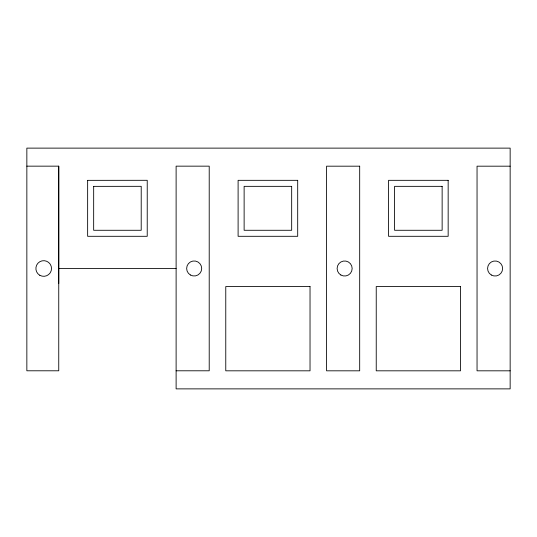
<?xml version="1.0" encoding="UTF-8"?>
<svg xmlns="http://www.w3.org/2000/svg" width="537" height="537" viewBox="0 0 537 537"><rect width="100%" height="100%" fill="white"/><g stroke="black" fill="none" stroke-linecap="round" stroke-linejoin="round"><path stroke-width="0.81" d="M26.85 166.155L58.748 166.155L58.748 370.792L26.85 370.792L26.85 148.125L510.15 148.125L510.15 388.875L176.116 388.875L176.116 166.155L209.215 166.155L209.215 370.792L176.116 370.792M510.15 166.181L477.044 166.181L477.044 370.819L510.15 370.819M58.748 268.5L176.116 268.5M58.748 166.155L58.748 283.549M87.645 180.351L87.638 236.3L147.225 236.3L147.232 180.304L87.645 180.351M93.673 186.366L93.66 230.279L141.204 230.279L141.218 186.326L93.673 186.366M359.683 166.181L326.583 166.181L326.583 370.819L359.683 370.819L359.683 166.181M297.693 180.325L238.106 180.325L238.106 236.3L297.693 236.3L297.693 180.325M448.16 180.325L388.573 180.325L388.573 236.3L448.16 236.3L448.16 180.325M291.672 186.346L244.127 186.346L244.127 230.279L291.672 230.279L291.672 186.346M442.139 186.346L394.594 186.346L394.594 230.279L442.139 230.279L442.139 186.346M310.03 286.557L225.768 286.557L225.768 370.819L310.03 370.819L310.03 286.557M460.498 286.557L376.236 286.557L376.236 370.819L460.498 370.819L460.498 286.557M491.342 275.018A7.525 7.525 0 0 0 502.625 268.5A7.525 7.525 0 0 0 491.342 261.982A7.525 7.525 0 0 0 491.342 275.018M340.874 275.018A7.525 7.525 0 0 0 352.158 268.5A7.525 7.525 0 0 0 340.874 261.982A7.525 7.525 0 0 0 340.874 275.018M190.407 274.991A7.525 7.525 0 0 0 201.69 268.473A7.525 7.525 0 0 0 190.407 261.962A7.525 7.525 0 0 0 190.407 274.991M39.792 275.273A7.827 7.827 0 0 0 51.525 268.5A7.827 7.827 0 0 0 39.792 261.727A7.827 7.827 0 0 0 39.792 275.273"/></g></svg>
